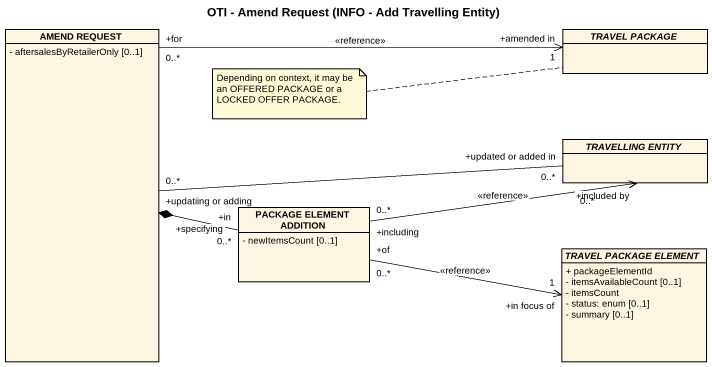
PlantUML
@startuml
title OTI - Amend Request (INFO - Add Travelling Entity)
hide circle
hide empty members
skinparam classAttributeIconSize 0
class "AMEND REQUEST" as AMEND_REQUEST {
  - aftersalesByRetailerOnly [0..1]
}
abstract class "TRAVEL PACKAGE" as TRAVEL_PACKAGE
abstract class "TRAVELLING ENTITY" as TRAVELLING_ENTITY
class "PACKAGE ELEMENT ADDITION" as PACKAGE_ELEMENT_ADDITION {
  - newItemsCount [0..1]
}
abstract class "TRAVEL PACKAGE ELEMENT" as TRAVEL_PACKAGE_ELEMENT {
  + packageElementId
  - itemsAvailableCount [0..1]
  - itemsCount
  - status: enum [0..1]
  - summary [0..1]
}
AMEND_REQUEST "+for\n0..*" -right-> "+amended in\n1" TRAVEL_PACKAGE : <<reference>>
AMEND_REQUEST "+updatiing or adding\n0..*" -right- "+updated or added in\n0..*" TRAVELLING_ENTITY
PACKAGE_ELEMENT_ADDITION "+in\n0..*" -left-* "+specifying" AMEND_REQUEST
PACKAGE_ELEMENT_ADDITION "+including\n0..*" -right-> "+included by\n0..*" TRAVELLING_ENTITY : <<reference>>
PACKAGE_ELEMENT_ADDITION "+of\n0..*" -right-> "+in focus of\n1" TRAVEL_PACKAGE_ELEMENT : <<reference>>
note left of TRAVEL_PACKAGE : Depending on context, it may be an OFFERED PACKAGE or a LOCKED OFFER PACKAGE.
@enduml
